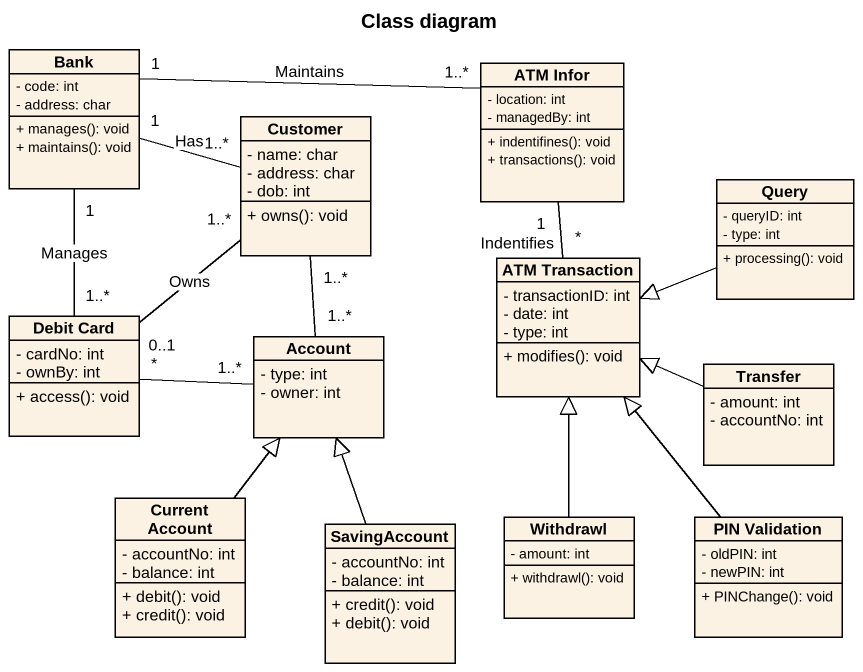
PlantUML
@startuml
title Class diagram
hide circle
hide empty members
skinparam classAttributeIconSize 0
class Bank {
  - code: int
  - address: char
  + manages(): void
  + maintains(): void
}
class Customer {
  - name: char
  - address: char
  - dob: int
  + owns(): void
}
class "ATM Infor" as ATM_Infor {
  - location: int
  - managedBy: int
  + indentifines(): void
  + transactions(): void
}
class Query {
  - queryID: int
  - type: int
  + processing(): void
}
class "ATM Transaction" as ATM_Transaction {
  - transactionID: int
  - date: int
  - type: int
  + modifies(): void
}
class "Debit Card" as Debit_Card {
  - cardNo: int
  - ownBy: int
  + access(): void
}
class Account {
  - type: int
  - owner: int
}
class Transfer {
  - amount: int
  - accountNo: int
}
class "Current Account" as Current_Account {
  - accountNo: int
  - balance: int
  + debit(): void
  + credit(): void
}
class SavingAccount {
  - accountNo: int
  - balance: int
  + credit(): void
  + debit(): void
}
class Withdrawl {
  - amount: int
  + withdrawl(): void
}
class "PIN Validation" as PIN_Validation {
  - oldPIN: int
  - newPIN: int
  + PINChange(): void
}
Bank "1" -right- "1..*" Customer : Has
Bank "1" -right- "1..*" ATM_Infor : Maintains
Query -left-|> ATM_Transaction
ATM_Transaction "*" -up- "1" ATM_Infor : Indentifies
Debit_Card "1..*" -up- "1" Bank : Manages
Debit_Card "0..1" -up- "1..*" Customer : Owns
Debit_Card "*" -right- "1..*" Account
Account "1..*" -up- "1..*" Customer
Transfer -left-|> ATM_Transaction
Current_Account -up-|> Account
SavingAccount -up-|> Account
Withdrawl -up-|> ATM_Transaction
PIN_Validation -up-|> ATM_Transaction
@enduml
